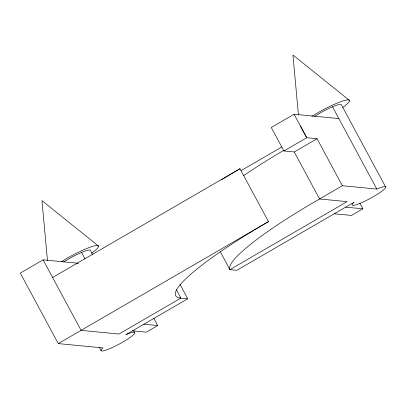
<?xml version="1.0" encoding="UTF-8"?>
<svg xmlns="http://www.w3.org/2000/svg" width="406" height="406" viewBox="0 0 406 406"><rect width="100%" height="100%" fill="white"/><g stroke="black" fill="none" stroke-linecap="round" stroke-linejoin="round"><path stroke-width="0.61" d="M78.47 263.271L43.117 259.85L20.3 273.091L58.266 343.603L103.033 347.932A19.082 2.786 -28.3 0 0 109.919 348.597A19.082 2.786 -28.3 0 0 132.737 335.356A19.082 2.786 -28.3 0 0 125.85 334.691L187.76 298.77L179.954 284.271M338.853 118.557L294.086 114.228L271.269 127.464L283.926 150.971L294.259 151.966L317.071 138.73L342.385 185.74L376.819 189.069A19.082 2.786 -28.3 0 1 383.706 189.734A19.082 2.786 -28.3 0 1 360.893 202.97A19.082 2.786 -28.3 0 1 354.007 202.305L236.815 270.305L229.928 269.64L220.336 251.827M300.415 125.977L306.718 137.746L317.071 138.73M52.607 277.481L240.002 168.744L268.478 221.625A148.413 21.68 -28.3 0 0 180.873 298.1L118.963 334.026L81.083 330.362L43.117 259.85M241.144 170.591L281.728 147.038M283.926 150.971L306.743 137.73L294.086 114.228M58.266 343.603L268.478 221.625M342.385 185.74L319.568 198.976A137.675 20.112 -28.3 0 0 229.928 269.64L347.12 201.64L319.568 198.976L294.259 151.966M153.808 318.36L157.68 325.546L146.272 332.169L132.498 330.834M359.894 203.284L362.873 208.816L351.464 215.434L334.25 213.769M345.653 207.151L362.873 208.816M187.76 298.77L180.873 298.1L176.377 289.752M143.902 324.216L157.68 325.546M349.571 100.51L292.924 54.993L298.446 114.999M98.602 246.132L41.95 200.62L47.477 260.627M385.7 187.1L341.405 104.834A19.082 2.786 -28.3 0 0 331.966 107.042A19.082 2.786 -28.3 0 0 314.64 116.4M332.524 106.803L376.819 189.069M92.827 254.907L90.436 250.461A19.082 2.786 -28.3 0 0 80.997 252.669A19.082 2.786 -28.3 0 0 63.671 262.027M133.533 330.499L134.731 332.722M81.555 252.425L85.006 258.84M99.247 347.231L101.043 350.566M311.879 116.355A28.334 4.141 -28.3 0 1 344.11 100.592A28.334 4.141 -28.3 0 1 342.801 107.412M61.428 261.657A28.334 4.141 -28.3 0 1 93.324 246.163A28.334 4.141 -28.3 0 1 91.832 253.034M243.509 175.722A137.675 20.112 -28.3 0 1 283.941 150.24M221.803 179.589A148.413 21.68 -28.3 0 1 223.412 178.604M223.95 178.28A148.413 21.68 -28.3 0 1 240.002 168.744"/></g></svg>
